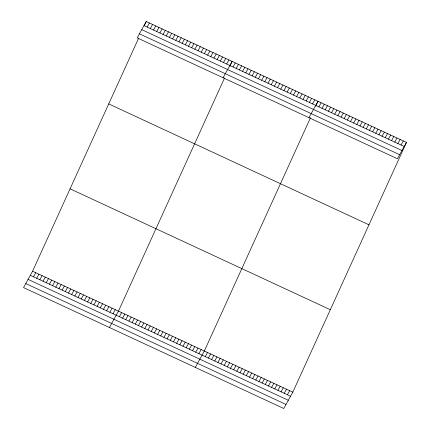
<?xml version="1.0" encoding="UTF-8"?>
<svg xmlns="http://www.w3.org/2000/svg" width="430" height="430" viewBox="0 0 430 430"><rect width="100%" height="100%" fill="white"/><g stroke="black" fill="none" stroke-linecap="round" stroke-linejoin="round"><path stroke-width="0.64" d="M406.463 142.405L397.433 158.761L137.186 37.861L146.221 21.5L406.463 142.405L292.814 392.138L283.779 408.5L23.537 287.595L32.567 271.239L138.718 37.985M144.276 25.773L146.221 21.5M224.6 77.878L118.449 311.137L109.419 327.493M229.878 66.284L232.098 61.399L223.068 77.755M310.476 117.777L204.331 351.036L195.301 367.392M315.76 106.178L317.98 101.297L308.95 117.653M147.141 27.074L149.398 22.978M150.323 28.552L152.58 24.456M153.499 30.025L155.762 25.934M156.681 31.503L158.944 27.412M159.863 32.981L162.121 28.891M163.045 34.459L165.303 30.369M166.222 35.937L168.485 31.841M33.492 276.807L35.749 272.717M169.404 37.415L171.667 33.32M36.668 278.285L38.931 274.195M172.586 38.893L174.843 34.798M39.85 279.763L42.113 275.668M175.768 40.372L178.025 36.276M43.032 281.241L45.29 277.146M178.95 41.85L181.207 37.754M46.214 282.72L48.472 278.624M182.126 43.328L184.389 39.232M49.391 284.198L51.654 280.102M185.308 44.806L187.571 40.71M52.573 285.676L54.836 281.58M188.49 46.284L190.748 42.188M55.755 287.154L58.012 283.058M191.673 47.762L193.93 43.666M58.937 288.632L61.194 284.536M194.849 49.24L197.112 45.145M62.114 290.11L64.376 286.014M198.031 50.713L200.294 46.623M65.296 291.588L67.558 287.493M201.213 52.191L203.471 48.101M68.478 293.067L70.735 288.971M204.395 53.669L206.653 49.579M71.659 294.539L73.917 290.449M207.572 55.147L209.835 51.052M74.836 296.017L77.099 291.927M210.754 56.626L213.017 52.53M78.018 297.495L80.281 293.405M213.936 58.104L216.193 54.008M81.2 298.974L83.463 294.878M217.118 59.582L219.375 55.486M84.382 300.452L86.64 296.356M220.3 61.06L222.557 56.964M87.564 301.93L89.822 297.834M223.476 62.538L225.739 58.442M90.741 303.408L93.004 299.312M226.658 64.016L228.921 59.92M93.923 304.886L96.186 300.79M97.105 306.364L99.362 302.269M233.022 66.972L235.28 62.877M100.287 307.842L102.544 303.747M236.199 68.451L238.462 64.355M103.463 309.32L105.726 305.225M239.381 69.923L241.644 65.833M106.645 310.799L108.908 306.703M242.563 71.401L244.821 67.311M109.827 312.277L112.085 308.181M245.745 72.88L248.002 68.789M113.009 313.75L115.267 309.659M248.922 74.358L251.184 70.262M252.104 75.836L254.367 71.74M119.368 316.706L121.631 312.615M255.286 77.314L257.543 73.218M122.55 318.184L124.807 314.088M258.468 78.792L260.725 74.696M125.732 319.662L127.989 315.566M261.644 80.27L263.907 76.174M128.914 321.14L131.171 317.044M264.826 81.748L267.089 77.653M132.091 322.618L134.353 318.522M268.008 83.227L270.271 79.131M135.273 324.096L137.535 320.001M271.19 84.705L273.448 80.609M138.455 325.575L140.712 321.479M274.372 86.183L276.63 82.087M141.637 327.053L143.894 322.957M277.549 87.661L279.812 83.565M144.813 328.531L147.076 324.435M280.731 89.134L282.994 85.043M147.995 330.009L150.258 325.913M283.913 90.612L286.17 86.521M151.177 331.487L153.435 327.391M287.095 92.09L289.352 87.999M154.359 332.96L156.617 328.869M290.271 93.568L292.534 89.472M157.536 334.438L159.799 330.348M293.454 95.046L295.716 90.95M160.718 335.916L162.981 331.826M296.635 96.524L298.893 92.428M163.9 337.394L166.157 333.304M299.817 98.002L302.075 93.907M167.082 338.872L169.339 334.776M302.994 99.481L305.257 95.385M170.258 340.35L172.521 336.255M306.176 100.959L308.439 96.863M173.44 341.829L175.703 337.733M309.358 102.437L311.616 98.341M176.623 343.307L178.885 339.211M312.54 103.915L314.798 99.819M179.804 344.785L182.062 340.689M182.986 346.263L185.244 342.167M318.877 106.86L321.14 102.765M186.163 347.741L188.426 343.645M322.038 108.328L324.301 104.232M189.345 349.219L191.608 345.123M325.198 109.795L327.461 105.699M192.527 350.697L194.785 346.601M328.359 111.262L330.622 107.167M195.709 352.17L197.967 348.08M331.519 112.73L333.782 108.639M198.886 353.648L201.149 349.558M334.68 114.197L336.943 110.107M337.84 115.67L340.098 111.574M205.228 356.594L207.491 352.503M341.001 117.137L343.258 113.042M208.389 358.066L210.652 353.971M344.161 118.605L346.419 114.509M211.549 359.534L213.807 355.438M347.322 120.072L349.579 115.976M214.71 361.001L216.967 356.905M350.482 121.54L352.74 117.444M217.87 362.469L220.128 358.373M353.643 123.007L355.9 118.916M221.031 363.936L223.288 359.84M356.803 124.474L359.061 120.384M224.191 365.403L226.449 361.313M359.958 125.947L362.221 121.851M227.352 366.871L229.609 362.78M363.119 127.414L365.382 123.319M230.507 368.343L232.77 364.248M366.279 128.882L368.542 124.786M233.667 369.811L235.93 365.715M369.44 130.349L371.703 126.253M236.828 371.278L239.091 367.182M372.6 131.816L374.863 127.721M239.988 372.745L242.251 368.65M375.761 133.284L378.024 129.188M243.149 374.213L245.412 370.117M378.921 134.751L381.184 130.661M246.309 375.68L248.572 371.59M382.082 136.219L384.339 132.128M249.47 377.148L251.733 373.057M385.242 137.691L387.5 133.596M252.63 378.62L254.888 374.525M388.403 139.159L390.66 135.063M255.791 380.088L258.048 375.992M391.563 140.626L393.821 136.53M258.951 381.555L261.209 377.459M394.724 142.094L396.981 137.998M262.112 383.022L264.369 378.927M397.884 143.561L400.142 139.465M265.272 384.49L267.53 380.394M401.039 145.028L403.302 140.938M268.433 385.957L270.69 381.862M271.593 387.425L273.851 383.334M274.748 388.892L277.011 384.802M277.909 390.365L280.172 386.269M281.069 391.832L283.332 387.736M284.23 393.3L286.493 389.204M287.39 394.767L289.653 390.671M143.959 25.596L404.2 146.496M141.723 29.643L401.969 150.543M139.422 33.814L399.663 154.714M108.715 103.915L368.956 224.815M70.074 188.824L330.315 309.729M32.567 271.239L292.814 392.138M30.31 275.329L290.551 396.234M28.074 279.376L288.315 400.282M25.773 283.547L286.014 404.453"/></g></svg>
